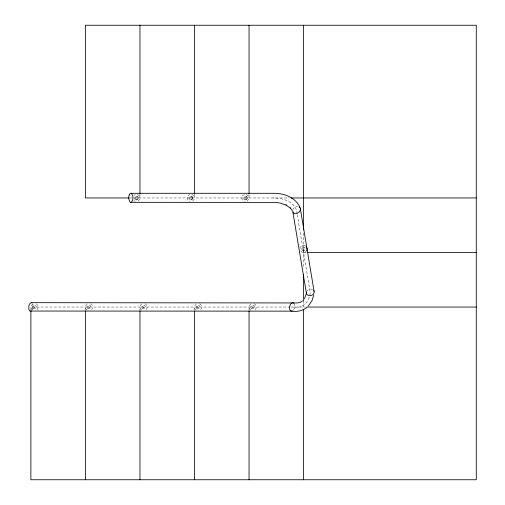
<?xml version="1.0" encoding="UTF-8"?>
<svg xmlns="http://www.w3.org/2000/svg" width="505" height="505" viewBox="0 0 505 505"><rect width="100%" height="100%" fill="white"/><g stroke="black" fill="none" stroke-linecap="round" stroke-linejoin="round"><path stroke-width="0.38" stroke-dasharray="2.52 1.89" d="M85.421 310.196L85.547 306.099L87.239 303.89M139.961 194.804L139.834 198.901L138.143 201.11M139.961 310.196L140.087 306.099L141.779 303.89M191.742 198.194L191.654 197.505M194.501 194.804L194.375 198.901L192.683 201.11M194.501 310.196L194.627 306.099L196.319 303.89M249.041 194.804L248.914 198.901L247.223 201.11M249.041 310.196L249.167 306.099L250.859 303.89M37.086 309.609C39.043 307.766 38.077 304.143 35.457 303.53M91.626 309.609C93.583 307.766 92.617 304.143 89.997 303.53M146.166 309.609C148.123 307.766 147.157 304.143 144.537 303.53M200.706 309.609C202.663 307.766 201.697 304.143 199.077 303.53M255.246 309.609C257.203 307.766 256.237 304.143 253.617 303.53M306.731 250.682C305.456 253.049 301.706 253.049 300.431 250.682M133.756 195.391L135.384 194.45M32.699 303.89L31.007 306.099L30.881 310.196M189.924 194.45C186.433 195.22 186.433 200.7 189.924 201.47M244.464 194.45C240.973 195.22 240.973 200.7 244.464 201.47M136.325 197.051L135.416 197.96L136.091 198.837M129.829 197.96L288.778 197.96M303.581 252.5L306.737 252.5M290.337 307.04L30.881 307.04L31.367 308.858L32.699 310.19M291.114 307.04L305.159 307.04M245.638 197.083L244.527 197.726L245.171 198.837M312.418 289.327L310.487 289.011L307.665 290.179A5.441 4.091 0.2 0 0 306.56 291.751M246.345 194.45L248.555 196.142L249.041 197.96M191.805 194.45L193.434 195.391L194.501 197.96M191.319 197.171C190.183 196.483 189.337 198.522 190.631 198.837M305.399 245.714C302.766 244.054 299.143 246.838 300.071 249.805M137.265 194.45L138.894 195.391L139.961 197.96M135.384 201.47L133.756 200.529M250.859 310.19L249.527 308.858L249.041 307.04M196.319 310.19L194.987 308.858L194.501 307.04M141.779 310.19L140.447 308.858L139.961 307.04M87.239 310.19L85.907 308.858L85.421 307.04M294.459 303.802L294.907 305.658L294.636 307.848A5.441 3.484 -87 0 1 293.089 310.493M297.161 213.975L296.511 210.086A47.217 27.548 -28.6 0 0 272.959 197.96M297.287 214.751L310.24 292.471A37.787 21.854 55.3 0 1 309.874 294.977M303.581 233.02L303.581 268.086M303.581 300.81L303.581 307.04M309.268 297.3A37.787 21.854 55.3 0 1 292.161 307.04M292.881 209.701A5.404 4.356 -17.5 0 1 293.948 207.877L296.706 206.305A3.213 2.594 -17.5 0 1 297.691 206.242M32.718 303.802A3.207 1.736 90 0 1 33.002 304.654L32.983 307.848A5.391 2.923 90 0 1 32.27 309.786M135.851 199.715A1.818 1.818 0 0 1 136.325 196.142M189.956 199.532A1.818 1.818 0 0 1 190.865 196.142M244.931 199.715A1.818 1.818 0 0 1 244.931 196.205M33.639 306.806C34.75 310.278 36.341 304.357 33.639 306.806M88.179 306.806C89.29 310.278 90.881 304.357 88.179 306.806M142.719 306.806C143.83 310.278 145.421 304.357 142.719 306.806M197.259 306.806C198.37 310.278 199.961 304.357 197.259 306.806M251.799 306.806C252.91 310.278 254.501 304.357 251.799 306.806M302.703 248.63C303.814 252.102 305.405 246.181 302.703 248.63M302.672 250.436A1.818 1.818 0 0 0 305.399 248.864A1.818 1.818 0 0 0 302.672 247.292A1.818 1.818 0 0 0 302.672 250.436M251.389 308.328A1.818 1.818 0 0 0 254.432 307.513A1.818 1.818 0 0 0 252.203 305.285A1.818 1.818 0 0 0 251.389 308.328M196.849 308.328A1.818 1.818 0 0 0 199.892 307.513A1.818 1.818 0 0 0 197.663 305.285A1.818 1.818 0 0 0 196.849 308.328M142.309 308.328A1.818 1.818 0 0 0 145.352 307.513A1.818 1.818 0 0 0 143.123 305.285A1.818 1.818 0 0 0 142.309 308.328M87.769 308.328A1.818 1.818 0 0 0 90.812 307.513A1.818 1.818 0 0 0 88.583 305.285A1.818 1.818 0 0 0 87.769 308.328M33.229 308.328A1.818 1.818 0 0 0 36.272 307.513A1.818 1.818 0 0 0 34.043 305.285A1.818 1.818 0 0 0 33.229 308.328"/><path stroke-width="0.76" d="M313.769 294.989L312.027 300.633L308.334 306.024M306.238 293.929L304.408 298.891M306.731 250.682L307.217 248.864L306.15 246.295M302.583 300.974L300.223 302.325L297.287 302.95L31.247 302.678L30.098 303.328A5.391 2.923 90 0 0 28.873 305.973L28.854 309.167A3.207 1.736 -90 0 0 30.047 311.042L291.701 311.143C296.908 312.039 302.508 310.865 306.699 307.577M30.609 311.143L31.196 310.954M292.401 310.954C289.649 311.863 289.068 307.829 289.807 305.973A5.441 3.484 -87 0 1 291.353 303.328L292.742 302.678L293.992 303.164M131.123 193.295L273.268 193.295C283.943 193.055 296.29 197.569 300.298 208.319L314.198 292.086A5.441 4.091 0.2 0 1 312.904 294.522C311.08 296.239 307.299 296.176 306.453 293.481L292.805 211.595L293.733 213.047A3.213 2.594 -17.5 0 0 296.403 213.609L299.162 212.037A5.404 4.356 -17.5 0 0 300.393 209.24L300.298 208.319M129.053 197.96L85.421 197.96L85.421 25.25L476.291 25.25L476.291 479.75L30.881 479.75L30.881 310.985M291.114 197.96L476.291 197.96M130.599 202.316L275.326 202.398L280.262 203.06L286.625 205.27L285.944 204.942L290.728 208.458L290.167 207.845L292.395 210.838M307.526 252.5L476.291 252.5M306.737 307.04L476.291 307.04M31.247 302.678L31.809 302.779M299.37 206.867L299.951 207.511M313.775 290.451L314.116 291.227M306.371 292.622L306.453 293.481M303.581 25.25L303.581 229.908M303.581 274.316L303.581 300.81M303.581 309.407L303.581 479.75M249.041 25.25L249.041 194.015M249.041 310.985L249.041 479.75M194.501 25.25L194.501 194.015M194.501 310.985L194.501 479.75M139.961 25.25L139.961 194.015M139.961 310.985L139.961 479.75M85.421 310.985L85.421 479.75M136.798 196.205A1.818 1.818 0 0 1 136.325 199.778M191.338 196.205A1.818 1.818 0 0 1 190.865 199.778M245.878 196.205A1.818 1.818 0 0 1 245.405 199.778M129.192 195.063L128.92 196.091A5.391 2.992 90 0 0 128.927 199.57L130.069 202.013A3.207 1.78 -90 0 0 131.679 201.994L132.802 199.513A5.391 2.992 -90 0 0 132.796 196.035L131.654 193.592A3.207 1.78 -90 0 0 130.044 193.617L129.192 195.063"/></g></svg>
